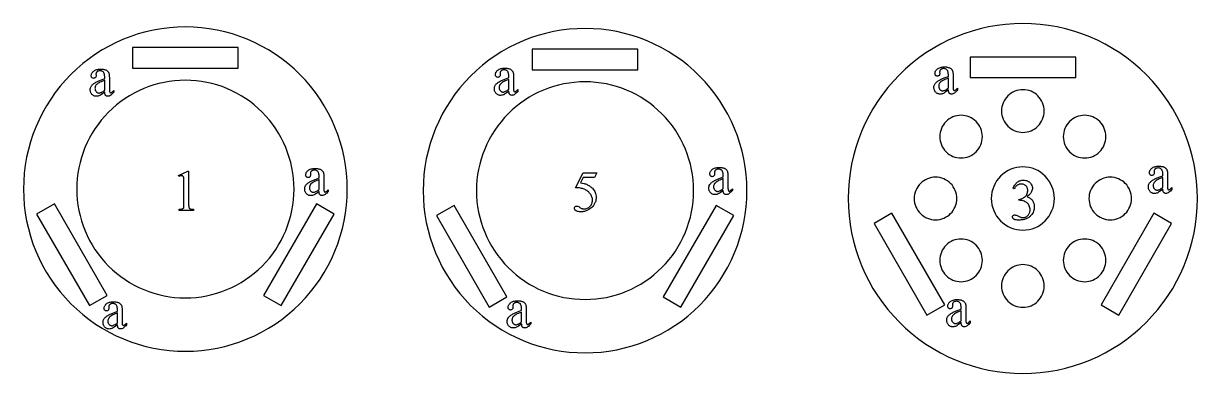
# Model space of a CAD drawing. Extents: x 6 to 600, y -207 to 349.
# Drawn here: x 8.3 to 180.6, y 149 to 200.2 of the extents above; entities that cross this region are included whole.
import ezdxf

# ---------------------------------------------------------------- set-up
doc = ezdxf.new("R2010")
doc.units = 0
doc.header["$MEASUREMENT"] = 0
for name, color, linetype in [('EXT', 1, 'CONTINUOUS'), ('INT', 5, 'CONTINUOUS'), ('POCKET_2_5MM', 3, 'CONTINUOUS'), ('TEXT', 18, 'CONTINUOUS')]:
    doc.layers.add(name, color=color, linetype=linetype)

msp = doc.modelspace()

# ---------------------------------------------------------------- linework, layer by layer
at = {"layer": 'EXT'}
for points in [[(154.94, 200.21, 0.414214), (129.31, 174.58, 0.414214), (154.94, 148.96, 0.414214), (180.56, 174.58, 0.414214)], [(32.07, 199.71, 0.414214), (8.32, 175.96, 0.414214), (32.07, 152.21, 0.414214), (55.82, 175.96, 0.414214)], [(90.71, 199.48, 0.414214), (66.96, 175.73, 0.414214), (90.71, 151.98, 0.414214), (114.46, 175.73, 0.414214)]]:
    msp.add_lwpolyline(points, format="xyb", close=True, dxfattribs=at)
at = {"layer": 'INT'}
for points in [[(147.19, 192.3), (162.69, 192.3), (162.69, 195.3), (147.19, 195.3)], [(143.47, 159.01), (135.72, 172.44), (133.12, 170.94), (140.87, 157.51)], [(174.16, 172.44), (166.41, 159.01), (169.01, 157.51), (176.76, 170.94)]]:
    msp.add_lwpolyline(points, close=True, dxfattribs=at)
for points in [[(32.07, 191.9, 0.414214), (16.13, 175.96, 0.414214), (32.07, 160.03, 0.414214), (48.01, 175.96, 0.414214)], [(90.71, 191.67, 0.414214), (74.77, 175.73, 0.414214), (90.71, 159.8, 0.414214), (106.64, 175.73, 0.414214)], [(154.94, 190.52, 0.414214), (151.81, 187.4, 0.414214), (154.94, 184.27, 0.414214), (158.06, 187.4, 0.414214)], [(145.88, 186.77, 0.414214), (142.75, 183.64, 0.414214), (145.88, 180.52, 0.414214), (149, 183.64, 0.414214)], [(164, 186.77, 0.414214), (160.87, 183.64, 0.414214), (164, 180.52, 0.414214), (167.12, 183.64, 0.414214)], [(154.94, 179.21, 0.414214), (150.31, 174.58, 0.414214), (154.94, 169.96, 0.414214), (159.56, 174.58, 0.414214)], [(142.13, 177.71, 0.414214), (139, 174.58, 0.414214), (142.13, 171.46, 0.414214), (145.25, 174.58, 0.414214)], [(167.75, 177.71, 0.414214), (164.63, 174.58, 0.414214), (167.75, 171.46, 0.414214), (170.88, 174.58, 0.414214)], [(145.88, 168.65, 0.414214), (142.75, 165.52, 0.414214), (145.88, 162.4, 0.414214), (149, 165.52, 0.414214)], [(164, 168.65, 0.414214), (160.87, 165.52, 0.414214), (164, 162.4, 0.414214), (167.12, 165.52, 0.414214)], [(154.94, 164.9, 0.414214), (151.81, 161.77, 0.414214), (154.94, 158.65, 0.414214), (158.06, 161.77, 0.414214)]]:
    msp.add_lwpolyline(points, format="xyb", close=True, dxfattribs=at)
at = {"layer": 'POCKET_2_5MM'}
for points in [[(24.32, 193.68), (39.82, 193.68), (39.82, 196.68), (24.32, 196.68)], [(82.96, 193.45), (98.46, 193.45), (98.46, 196.45), (82.96, 196.45)], [(20.6, 160.39), (12.85, 173.81), (10.25, 172.31), (18, 158.89)], [(51.29, 173.81), (43.54, 160.39), (46.14, 158.89), (53.89, 172.31)], [(79.24, 160.16), (71.49, 173.58), (68.89, 172.08), (76.64, 158.66)], [(109.93, 173.58), (102.18, 160.16), (104.77, 158.66), (112.52, 172.08)]]:
    msp.add_lwpolyline(points, close=True, dxfattribs=at)
at = {"layer": 'TEXT'}
for points in [[(20.23, 190.18), (19.97, 189.97), (19.76, 189.82), (19.6, 189.71), (19.5, 189.65), (19.38, 189.61), (19.27, 189.58), (19.15, 189.56), (19.02, 189.55), (18.92, 189.55), (18.83, 189.57), (18.75, 189.59), (18.66, 189.62), (18.58, 189.65), (18.51, 189.7), (18.44, 189.76), (18.37, 189.82), (18.31, 189.89), (18.26, 189.96), (18.22, 190.04), (18.18, 190.13), (18.15, 190.22), (18.13, 190.32), (18.12, 190.42), (18.12, 190.53), (18.12, 190.66), (18.15, 190.79), (18.19, 190.9), (18.24, 191.01), (18.29, 191.08), (18.34, 191.15), (18.4, 191.22), (18.47, 191.28), (18.55, 191.35), (18.64, 191.41), (18.73, 191.48), (18.83, 191.54), (18.95, 191.6), (19.08, 191.67), (19.39, 191.82), (19.78, 191.97), (20.23, 192.15), (20.23, 192.3), (20.23, 192.43), (20.22, 192.56), (20.21, 192.67), (20.19, 192.77), (20.16, 192.87), (20.13, 192.95), (20.09, 193.02), (20.05, 193.08), (20, 193.12), (19.95, 193.17), (19.89, 193.2), (19.83, 193.23), (19.76, 193.26), (19.69, 193.27), (19.61, 193.28), (19.53, 193.29), (19.4, 193.28), (19.35, 193.27), (19.29, 193.25), (19.24, 193.23), (19.2, 193.21), (19.15, 193.18), (19.11, 193.15), (19.04, 193.07), (19.02, 193.03), (18.99, 192.99), (18.98, 192.95), (18.96, 192.91), (18.96, 192.87), (18.95, 192.82), (18.96, 192.58), (18.96, 192.49), (18.94, 192.41), (18.91, 192.34), (18.87, 192.29), (18.81, 192.24), (18.75, 192.21), (18.69, 192.19), (18.61, 192.18), (18.54, 192.19), (18.47, 192.21), (18.41, 192.24), (18.36, 192.29), (18.32, 192.35), (18.29, 192.42), (18.27, 192.5), (18.26, 192.59), (18.27, 192.67), (18.29, 192.76), (18.31, 192.85), (18.35, 192.93), (18.4, 193.01), (18.47, 193.09), (18.54, 193.17), (18.63, 193.24), (18.72, 193.31), (18.83, 193.37), (18.94, 193.42), (19.07, 193.47), (19.2, 193.5), (19.34, 193.52), (19.49, 193.54), (19.65, 193.54), (19.78, 193.54), (19.89, 193.53), (20.01, 193.52), (20.11, 193.5), (20.21, 193.47), (20.31, 193.44), (20.4, 193.41), (20.48, 193.37), (20.54, 193.34), (20.6, 193.3), (20.65, 193.25), (20.69, 193.2), (20.74, 193.15), (20.78, 193.1), (20.81, 193.03), (20.84, 192.97), (20.86, 192.92), (20.88, 192.85), (20.9, 192.7), (20.91, 192.49), (20.92, 192.24), (20.92, 190.95), (20.92, 190.51), (20.93, 190.37), (20.94, 190.28), (20.95, 190.23), (20.97, 190.18), (20.98, 190.14), (21.01, 190.12), (21.03, 190.1), (21.06, 190.09), (21.09, 190.08), (21.12, 190.08), (21.18, 190.08), (21.23, 190.11), (21.29, 190.14), (21.36, 190.21), (21.57, 190.41), (21.57, 190.18), (21.45, 190.03), (21.34, 189.9), (21.23, 189.8), (21.11, 189.71), (21, 189.64), (20.89, 189.59), (20.79, 189.56), (20.73, 189.56), (20.68, 189.55), (20.58, 189.56), (20.54, 189.57), (20.5, 189.59), (20.46, 189.61), (20.42, 189.63), (20.39, 189.66), (20.36, 189.69), (20.33, 189.73), (20.3, 189.78), (20.28, 189.83), (20.27, 189.89), (20.24, 190.02)], [(79.52, 190.32), (79.26, 190.11), (79.05, 189.96), (78.89, 189.85), (78.79, 189.79), (78.68, 189.75), (78.56, 189.72), (78.44, 189.7), (78.31, 189.69), (78.22, 189.69), (78.12, 189.71), (78.04, 189.73), (77.95, 189.76), (77.87, 189.8), (77.8, 189.84), (77.73, 189.9), (77.66, 189.96), (77.6, 190.03), (77.55, 190.11), (77.51, 190.19), (77.47, 190.27), (77.44, 190.36), (77.42, 190.46), (77.41, 190.56), (77.41, 190.67), (77.42, 190.8), (77.44, 190.93), (77.48, 191.04), (77.53, 191.15), (77.58, 191.22), (77.63, 191.29), (77.69, 191.36), (77.76, 191.42), (77.84, 191.49), (77.93, 191.55), (78.02, 191.62), (78.12, 191.68), (78.24, 191.75), (78.37, 191.81), (78.68, 191.96), (79.07, 192.12), (79.52, 192.29), (79.52, 192.44), (79.52, 192.57), (79.51, 192.7), (79.5, 192.81), (79.48, 192.92), (79.45, 193.01), (79.42, 193.09), (79.38, 193.16), (79.34, 193.22), (79.29, 193.27), (79.24, 193.31), (79.18, 193.35), (79.12, 193.37), (79.05, 193.4), (78.98, 193.41), (78.9, 193.42), (78.82, 193.43), (78.69, 193.42), (78.64, 193.41), (78.58, 193.39), (78.53, 193.37), (78.49, 193.35), (78.44, 193.32), (78.4, 193.29), (78.33, 193.21), (78.31, 193.18), (78.28, 193.14), (78.27, 193.09), (78.26, 193.05), (78.25, 193.01), (78.25, 192.96), (78.25, 192.72), (78.25, 192.63), (78.23, 192.55), (78.2, 192.49), (78.16, 192.43), (78.1, 192.38), (78.04, 192.35), (77.98, 192.33), (77.9, 192.32), (77.83, 192.33), (77.76, 192.35), (77.7, 192.38), (77.65, 192.43), (77.61, 192.49), (77.58, 192.56), (77.56, 192.64), (77.55, 192.73), (77.56, 192.81), (77.58, 192.9), (77.6, 192.99), (77.64, 193.07), (77.7, 193.15), (77.76, 193.23), (77.83, 193.31), (77.92, 193.38), (78.01, 193.45), (78.12, 193.51), (78.23, 193.56), (78.36, 193.61), (78.49, 193.64), (78.63, 193.66), (78.78, 193.68), (78.94, 193.68), (79.07, 193.68), (79.18, 193.67), (79.3, 193.66), (79.4, 193.64), (79.5, 193.61), (79.6, 193.59), (79.69, 193.55), (79.77, 193.51), (79.83, 193.48), (79.89, 193.44), (79.94, 193.39), (79.98, 193.35), (80.03, 193.29), (80.07, 193.24), (80.1, 193.17), (80.13, 193.11), (80.15, 193.06), (80.17, 193), (80.19, 192.84), (80.2, 192.63), (80.21, 192.38), (80.21, 191.09), (80.21, 190.65), (80.22, 190.51), (80.23, 190.42), (80.24, 190.37), (80.26, 190.32), (80.27, 190.28), (80.3, 190.26), (80.32, 190.24), (80.35, 190.23), (80.38, 190.22), (80.41, 190.22), (80.47, 190.22), (80.52, 190.25), (80.58, 190.29), (80.65, 190.35), (80.86, 190.55), (80.86, 190.32), (80.74, 190.17), (80.63, 190.04), (80.52, 189.94), (80.4, 189.85), (80.29, 189.78), (80.19, 189.73), (80.08, 189.7), (80.02, 189.7), (79.97, 189.69), (79.87, 189.7), (79.83, 189.71), (79.79, 189.73), (79.75, 189.75), (79.71, 189.77), (79.68, 189.8), (79.65, 189.84), (79.62, 189.87), (79.59, 189.92), (79.57, 189.97), (79.56, 190.03), (79.53, 190.16)], [(144.01, 190.5), (143.75, 190.29), (143.54, 190.14), (143.38, 190.03), (143.28, 189.97), (143.16, 189.93), (143.05, 189.9), (142.93, 189.88), (142.8, 189.87), (142.7, 189.87), (142.61, 189.89), (142.53, 189.91), (142.44, 189.94), (142.36, 189.98), (142.29, 190.02), (142.22, 190.08), (142.15, 190.14), (142.09, 190.21), (142.04, 190.29), (142, 190.37), (141.96, 190.45), (141.93, 190.54), (141.91, 190.64), (141.9, 190.74), (141.9, 190.85), (141.9, 190.98), (141.93, 191.11), (141.97, 191.22), (142.02, 191.33), (142.07, 191.4), (142.12, 191.47), (142.18, 191.54), (142.25, 191.6), (142.33, 191.67), (142.42, 191.73), (142.51, 191.8), (142.61, 191.86), (142.73, 191.93), (142.86, 191.99), (143.17, 192.14), (143.56, 192.3), (144.01, 192.47), (144.01, 192.62), (144.01, 192.75), (144, 192.88), (143.99, 192.99), (143.97, 193.1), (143.94, 193.19), (143.91, 193.27), (143.87, 193.34), (143.83, 193.4), (143.78, 193.45), (143.73, 193.49), (143.67, 193.53), (143.61, 193.55), (143.54, 193.58), (143.47, 193.59), (143.39, 193.6), (143.31, 193.61), (143.18, 193.6), (143.13, 193.59), (143.07, 193.57), (143.02, 193.55), (142.98, 193.53), (142.93, 193.5), (142.89, 193.47), (142.82, 193.39), (142.8, 193.36), (142.77, 193.32), (142.76, 193.27), (142.74, 193.23), (142.74, 193.19), (142.73, 193.14), (142.74, 192.9), (142.74, 192.81), (142.72, 192.73), (142.69, 192.67), (142.65, 192.61), (142.59, 192.56), (142.53, 192.53), (142.47, 192.51), (142.39, 192.5), (142.32, 192.51), (142.25, 192.53), (142.19, 192.56), (142.14, 192.61), (142.1, 192.67), (142.07, 192.74), (142.05, 192.82), (142.04, 192.91), (142.05, 192.99), (142.06, 193.08), (142.09, 193.17), (142.13, 193.25), (142.18, 193.33), (142.25, 193.41), (142.32, 193.49), (142.41, 193.56), (142.5, 193.63), (142.61, 193.69), (142.72, 193.74), (142.85, 193.79), (142.98, 193.82), (143.12, 193.84), (143.27, 193.86), (143.43, 193.86), (143.56, 193.86), (143.67, 193.85), (143.79, 193.84), (143.89, 193.82), (143.99, 193.79), (144.09, 193.77), (144.18, 193.73), (144.26, 193.69), (144.32, 193.66), (144.38, 193.62), (144.43, 193.57), (144.47, 193.53), (144.52, 193.47), (144.56, 193.42), (144.59, 193.35), (144.62, 193.29), (144.64, 193.24), (144.65, 193.18), (144.68, 193.02), (144.69, 192.81), (144.7, 192.56), (144.7, 191.27), (144.7, 190.83), (144.71, 190.69), (144.72, 190.6), (144.73, 190.55), (144.75, 190.5), (144.76, 190.46), (144.79, 190.44), (144.81, 190.42), (144.84, 190.41), (144.87, 190.4), (144.9, 190.4), (144.96, 190.4), (145.01, 190.43), (145.07, 190.47), (145.14, 190.53), (145.35, 190.73), (145.35, 190.5), (145.23, 190.35), (145.12, 190.22), (145.01, 190.12), (144.89, 190.03), (144.78, 189.96), (144.67, 189.91), (144.57, 189.88), (144.51, 189.88), (144.46, 189.87), (144.36, 189.88), (144.32, 189.89), (144.28, 189.91), (144.24, 189.93), (144.2, 189.95), (144.17, 189.98), (144.14, 190.02), (144.11, 190.05), (144.08, 190.1), (144.06, 190.15), (144.05, 190.21), (144.02, 190.34)], [(20.23, 190.45), (20.23, 191.89), (19.72, 191.68), (19.54, 191.6), (19.42, 191.54), (19.27, 191.45), (19.14, 191.35), (19.04, 191.26), (18.99, 191.21), (18.95, 191.16), (18.89, 191.06), (18.85, 190.95), (18.82, 190.84), (18.81, 190.72), (18.82, 190.65), (18.83, 190.58), (18.84, 190.51), (18.86, 190.45), (18.88, 190.39), (18.91, 190.33), (18.95, 190.28), (18.99, 190.23), (19.04, 190.18), (19.08, 190.14), (19.13, 190.11), (19.18, 190.08), (19.24, 190.06), (19.29, 190.04), (19.35, 190.03), (19.4, 190.03), (19.48, 190.04), (19.57, 190.06), (19.67, 190.09), (19.77, 190.13), (19.87, 190.19), (19.99, 190.26), (20.11, 190.35)], [(79.52, 190.59), (79.52, 192.03), (79.01, 191.82), (78.83, 191.74), (78.71, 191.68), (78.56, 191.59), (78.43, 191.49), (78.33, 191.4), (78.28, 191.35), (78.25, 191.3), (78.18, 191.2), (78.14, 191.09), (78.11, 190.98), (78.1, 190.86), (78.11, 190.79), (78.12, 190.72), (78.13, 190.65), (78.15, 190.59), (78.17, 190.53), (78.2, 190.47), (78.24, 190.42), (78.28, 190.37), (78.33, 190.32), (78.38, 190.28), (78.42, 190.25), (78.47, 190.22), (78.53, 190.2), (78.58, 190.18), (78.64, 190.17), (78.69, 190.17), (78.78, 190.18), (78.86, 190.2), (78.96, 190.23), (79.06, 190.28), (79.17, 190.33), (79.28, 190.4), (79.4, 190.49)], [(144.01, 190.77), (144.01, 192.21), (143.5, 192), (143.32, 191.92), (143.2, 191.86), (143.05, 191.77), (142.92, 191.67), (142.82, 191.58), (142.77, 191.53), (142.73, 191.48), (142.67, 191.38), (142.63, 191.27), (142.6, 191.16), (142.59, 191.04), (142.6, 190.97), (142.6, 190.9), (142.62, 190.83), (142.64, 190.77), (142.66, 190.71), (142.69, 190.65), (142.73, 190.6), (142.77, 190.55), (142.82, 190.5), (142.86, 190.46), (142.91, 190.43), (142.96, 190.4), (143.02, 190.38), (143.07, 190.36), (143.13, 190.35), (143.18, 190.35), (143.26, 190.36), (143.35, 190.38), (143.45, 190.41), (143.55, 190.46), (143.65, 190.51), (143.77, 190.58), (143.89, 190.67)], [(110.98, 175.77), (110.72, 175.57), (110.51, 175.42), (110.35, 175.31), (110.25, 175.25), (110.13, 175.2), (110.02, 175.17), (109.89, 175.15), (109.77, 175.15), (109.67, 175.15), (109.58, 175.16), (109.49, 175.18), (109.41, 175.21), (109.33, 175.25), (109.26, 175.3), (109.19, 175.35), (109.12, 175.42), (109.06, 175.49), (109.01, 175.56), (108.97, 175.64), (108.93, 175.73), (108.9, 175.82), (108.88, 175.92), (108.87, 176.02), (108.87, 176.12), (108.87, 176.26), (108.9, 176.38), (108.94, 176.5), (108.99, 176.61), (109.04, 176.68), (109.09, 176.75), (109.15, 176.81), (109.22, 176.88), (109.3, 176.95), (109.39, 177.01), (109.48, 177.07), (109.58, 177.14), (109.7, 177.2), (109.83, 177.27), (110.14, 177.41), (110.53, 177.57), (110.98, 177.74), (110.98, 177.89), (110.98, 178.03), (110.97, 178.15), (110.96, 178.27), (110.94, 178.37), (110.91, 178.46), (110.88, 178.54), (110.84, 178.61), (110.8, 178.67), (110.75, 178.72), (110.7, 178.76), (110.64, 178.8), (110.58, 178.83), (110.51, 178.85), (110.44, 178.87), (110.36, 178.88), (110.28, 178.88), (110.15, 178.87), (110.1, 178.86), (110.04, 178.85), (109.99, 178.83), (109.94, 178.8), (109.9, 178.78), (109.86, 178.74), (109.79, 178.67), (109.77, 178.63), (109.74, 178.59), (109.73, 178.55), (109.71, 178.51), (109.71, 178.46), (109.7, 178.42), (109.71, 178.18), (109.71, 178.09), (109.69, 178.01), (109.66, 177.94), (109.61, 177.88), (109.56, 177.84), (109.5, 177.81), (109.43, 177.79), (109.36, 177.78), (109.29, 177.79), (109.22, 177.81), (109.16, 177.84), (109.11, 177.89), (109.07, 177.95), (109.04, 178.02), (109.02, 178.09), (109.01, 178.18), (109.02, 178.27), (109.03, 178.36), (109.06, 178.44), (109.1, 178.52), (109.15, 178.61), (109.22, 178.68), (109.29, 178.76), (109.38, 178.84), (109.47, 178.91), (109.58, 178.97), (109.69, 179.02), (109.81, 179.06), (109.95, 179.09), (110.09, 179.12), (110.24, 179.13), (110.4, 179.14), (110.52, 179.13), (110.64, 179.13), (110.75, 179.11), (110.86, 179.09), (110.96, 179.07), (111.06, 179.04), (111.15, 179.01), (111.23, 178.97), (111.29, 178.93), (111.34, 178.89), (111.4, 178.85), (111.44, 178.8), (111.49, 178.75), (111.53, 178.69), (111.56, 178.63), (111.59, 178.56), (111.61, 178.51), (111.62, 178.45), (111.65, 178.29), (111.66, 178.09), (111.67, 177.83), (111.67, 176.54), (111.67, 176.11), (111.68, 175.97), (111.69, 175.88), (111.7, 175.82), (111.71, 175.78), (111.73, 175.74), (111.76, 175.71), (111.78, 175.7), (111.81, 175.68), (111.83, 175.68), (111.86, 175.67), (111.93, 175.68), (111.98, 175.7), (112.03, 175.74), (112.11, 175.8), (112.32, 176), (112.32, 175.77), (112.2, 175.63), (112.09, 175.5), (111.97, 175.39), (111.86, 175.31), (111.75, 175.24), (111.64, 175.19), (111.54, 175.16), (111.48, 175.15), (111.43, 175.15), (111.33, 175.16), (111.29, 175.17), (111.25, 175.19), (111.21, 175.21), (111.17, 175.23), (111.14, 175.26), (111.11, 175.29), (111.08, 175.33), (111.05, 175.37), (111.03, 175.42), (111.01, 175.48), (110.99, 175.61)], [(175.47, 175.95), (175.21, 175.75), (174.99, 175.6), (174.84, 175.49), (174.74, 175.43), (174.62, 175.38), (174.51, 175.35), (174.38, 175.33), (174.26, 175.33), (174.16, 175.33), (174.07, 175.34), (173.98, 175.36), (173.9, 175.39), (173.82, 175.43), (173.75, 175.48), (173.68, 175.53), (173.61, 175.6), (173.55, 175.67), (173.5, 175.74), (173.45, 175.82), (173.42, 175.91), (173.39, 176), (173.37, 176.1), (173.36, 176.2), (173.36, 176.3), (173.36, 176.44), (173.39, 176.56), (173.43, 176.68), (173.48, 176.79), (173.53, 176.86), (173.58, 176.93), (173.64, 176.99), (173.71, 177.06), (173.79, 177.13), (173.88, 177.19), (173.97, 177.25), (174.07, 177.32), (174.18, 177.38), (174.32, 177.45), (174.63, 177.59), (175.02, 177.75), (175.47, 177.92), (175.47, 178.07), (175.47, 178.21), (175.46, 178.33), (175.45, 178.45), (175.43, 178.55), (175.4, 178.64), (175.37, 178.72), (175.33, 178.79), (175.29, 178.85), (175.24, 178.9), (175.19, 178.94), (175.13, 178.98), (175.07, 179.01), (175, 179.03), (174.93, 179.05), (174.85, 179.06), (174.77, 179.06), (174.64, 179.05), (174.58, 179.04), (174.53, 179.03), (174.48, 179.01), (174.43, 178.98), (174.39, 178.96), (174.35, 178.92), (174.28, 178.85), (174.25, 178.81), (174.23, 178.77), (174.22, 178.73), (174.2, 178.69), (174.2, 178.64), (174.19, 178.6), (174.2, 178.36), (174.2, 178.27), (174.18, 178.19), (174.15, 178.12), (174.1, 178.06), (174.05, 178.02), (173.99, 177.99), (173.92, 177.97), (173.85, 177.96), (173.78, 177.97), (173.71, 177.99), (173.65, 178.02), (173.6, 178.07), (173.56, 178.13), (173.52, 178.2), (173.51, 178.27), (173.5, 178.36), (173.51, 178.45), (173.52, 178.54), (173.55, 178.62), (173.59, 178.7), (173.64, 178.79), (173.71, 178.86), (173.78, 178.94), (173.87, 179.02), (173.96, 179.09), (174.07, 179.15), (174.18, 179.2), (174.3, 179.24), (174.44, 179.27), (174.58, 179.3), (174.73, 179.31), (174.89, 179.32), (175.01, 179.31), (175.13, 179.31), (175.24, 179.29), (175.35, 179.27), (175.45, 179.25), (175.55, 179.22), (175.64, 179.19), (175.72, 179.15), (175.78, 179.11), (175.83, 179.07), (175.89, 179.03), (175.93, 178.98), (175.98, 178.93), (176.01, 178.87), (176.05, 178.81), (176.08, 178.74), (176.1, 178.69), (176.11, 178.63), (176.14, 178.47), (176.15, 178.27), (176.16, 178.01), (176.16, 176.72), (176.16, 176.29), (176.17, 176.15), (176.18, 176.06), (176.19, 176), (176.2, 175.96), (176.22, 175.92), (176.24, 175.89), (176.27, 175.88), (176.3, 175.86), (176.32, 175.86), (176.35, 175.85), (176.42, 175.86), (176.47, 175.88), (176.52, 175.92), (176.6, 175.98), (176.81, 176.18), (176.81, 175.95), (176.69, 175.81), (176.58, 175.68), (176.46, 175.57), (176.35, 175.49), (176.24, 175.42), (176.13, 175.37), (176.03, 175.34), (175.97, 175.33), (175.92, 175.33), (175.82, 175.34), (175.78, 175.35), (175.74, 175.37), (175.7, 175.39), (175.66, 175.41), (175.63, 175.44), (175.6, 175.47), (175.57, 175.51), (175.54, 175.55), (175.52, 175.6), (175.5, 175.66), (175.48, 175.79)], [(31.04, 177.93), (32.41, 178.59), (32.55, 178.59), (32.55, 173.84), (32.55, 173.63), (32.56, 173.46), (32.57, 173.34), (32.59, 173.26), (32.61, 173.2), (32.65, 173.15), (32.69, 173.11), (32.75, 173.08), (32.83, 173.05), (32.94, 173.03), (33.08, 173.01), (33.26, 173.01), (33.26, 172.85), (31.14, 172.85), (31.14, 173.01), (31.32, 173.01), (31.47, 173.03), (31.58, 173.05), (31.66, 173.08), (31.71, 173.11), (31.75, 173.15), (31.79, 173.19), (31.82, 173.24), (31.84, 173.31), (31.85, 173.44), (31.86, 173.62), (31.86, 173.84), (31.86, 176.88), (31.86, 177.16), (31.85, 177.39), (31.84, 177.55), (31.82, 177.67), (31.8, 177.73), (31.78, 177.78), (31.75, 177.83), (31.72, 177.86), (31.68, 177.89), (31.63, 177.91), (31.58, 177.92), (31.53, 177.93), (31.45, 177.92), (31.35, 177.89), (31.23, 177.85), (31.1, 177.8)], [(51.69, 175.63), (51.43, 175.43), (51.21, 175.27), (51.06, 175.17), (50.96, 175.11), (50.84, 175.06), (50.73, 175.03), (50.6, 175.01), (50.48, 175), (50.38, 175.01), (50.29, 175.02), (50.2, 175.04), (50.12, 175.07), (50.04, 175.11), (49.97, 175.16), (49.9, 175.21), (49.83, 175.27), (49.77, 175.34), (49.72, 175.42), (49.67, 175.5), (49.64, 175.59), (49.61, 175.68), (49.59, 175.77), (49.58, 175.88), (49.58, 175.98), (49.58, 176.12), (49.61, 176.24), (49.65, 176.36), (49.7, 176.47), (49.75, 176.54), (49.8, 176.6), (49.86, 176.67), (49.93, 176.74), (50.01, 176.8), (50.1, 176.87), (50.19, 176.93), (50.29, 177), (50.4, 177.06), (50.54, 177.13), (50.85, 177.27), (51.24, 177.43), (51.69, 177.6), (51.69, 177.75), (51.69, 177.89), (51.68, 178.01), (51.67, 178.13), (51.65, 178.23), (51.62, 178.32), (51.59, 178.4), (51.55, 178.47), (51.51, 178.53), (51.46, 178.58), (51.41, 178.62), (51.35, 178.66), (51.29, 178.69), (51.22, 178.71), (51.15, 178.73), (51.07, 178.74), (50.99, 178.74), (50.86, 178.73), (50.8, 178.72), (50.75, 178.71), (50.7, 178.69), (50.65, 178.66), (50.61, 178.63), (50.57, 178.6), (50.5, 178.53), (50.47, 178.49), (50.45, 178.45), (50.44, 178.41), (50.42, 178.37), (50.42, 178.32), (50.41, 178.28), (50.42, 178.04), (50.42, 177.95), (50.4, 177.87), (50.37, 177.8), (50.32, 177.74), (50.27, 177.7), (50.21, 177.66), (50.14, 177.65), (50.07, 177.64), (50, 177.65), (49.93, 177.67), (49.87, 177.7), (49.82, 177.75), (49.78, 177.81), (49.74, 177.87), (49.73, 177.95), (49.72, 178.04), (49.73, 178.13), (49.74, 178.22), (49.77, 178.3), (49.81, 178.38), (49.86, 178.46), (49.93, 178.54), (50, 178.62), (50.09, 178.7), (50.18, 178.77), (50.29, 178.83), (50.4, 178.88), (50.52, 178.92), (50.66, 178.95), (50.8, 178.98), (50.95, 178.99), (51.11, 179), (51.23, 178.99), (51.35, 178.98), (51.46, 178.97), (51.57, 178.95), (51.67, 178.93), (51.77, 178.9), (51.86, 178.87), (51.94, 178.83), (52, 178.79), (52.05, 178.75), (52.11, 178.71), (52.15, 178.66), (52.2, 178.61), (52.23, 178.55), (52.27, 178.49), (52.3, 178.42), (52.32, 178.37), (52.33, 178.31), (52.36, 178.15), (52.37, 177.95), (52.38, 177.69), (52.38, 176.4), (52.38, 175.96), (52.39, 175.82), (52.4, 175.74), (52.41, 175.68), (52.42, 175.63), (52.44, 175.6), (52.46, 175.57), (52.49, 175.56), (52.52, 175.54), (52.54, 175.53), (52.57, 175.53), (52.64, 175.54), (52.69, 175.56), (52.74, 175.6), (52.82, 175.66), (53.03, 175.86), (53.03, 175.63), (52.91, 175.49), (52.8, 175.36), (52.68, 175.25), (52.57, 175.16), (52.46, 175.1), (52.35, 175.05), (52.25, 175.02), (52.19, 175.01), (52.14, 175.01), (52.04, 175.02), (52, 175.03), (51.96, 175.04), (51.92, 175.06), (51.88, 175.09), (51.85, 175.12), (51.82, 175.15), (51.79, 175.19), (51.76, 175.23), (51.74, 175.28), (51.72, 175.34), (51.7, 175.47)], [(92.43, 178.36), (92.1, 177.65), (90.41, 177.65), (90.04, 176.9), (90.31, 176.85), (90.56, 176.78), (90.68, 176.75), (90.8, 176.71), (90.92, 176.66), (91.03, 176.61), (91.13, 176.56), (91.24, 176.5), (91.34, 176.44), (91.43, 176.38), (91.53, 176.31), (91.62, 176.24), (91.7, 176.16), (91.78, 176.08), (91.91, 175.93), (92.03, 175.78), (92.12, 175.63), (92.2, 175.47), (92.26, 175.3), (92.3, 175.12), (92.33, 174.94), (92.34, 174.75), (92.33, 174.64), (92.32, 174.53), (92.31, 174.43), (92.29, 174.32), (92.27, 174.22), (92.23, 174.12), (92.2, 174.03), (92.16, 173.93), (92.06, 173.75), (91.95, 173.58), (91.83, 173.43), (91.7, 173.29), (91.56, 173.16), (91.41, 173.05), (91.26, 172.95), (91.09, 172.86), (90.97, 172.81), (90.85, 172.76), (90.73, 172.72), (90.61, 172.69), (90.49, 172.66), (90.36, 172.65), (90.24, 172.64), (90.11, 172.63), (89.99, 172.63), (89.88, 172.64), (89.77, 172.66), (89.68, 172.67), (89.59, 172.7), (89.51, 172.73), (89.44, 172.76), (89.38, 172.8), (89.32, 172.85), (89.28, 172.89), (89.24, 172.94), (89.2, 172.98), (89.18, 173.03), (89.16, 173.08), (89.15, 173.13), (89.15, 173.18), (89.15, 173.24), (89.17, 173.29), (89.2, 173.34), (89.24, 173.39), (89.29, 173.43), (89.35, 173.46), (89.41, 173.47), (89.48, 173.48), (89.58, 173.47), (89.63, 173.46), (89.67, 173.44), (89.78, 173.39), (89.95, 173.27), (90.02, 173.22), (90.1, 173.18), (90.18, 173.14), (90.26, 173.11), (90.34, 173.09), (90.42, 173.07), (90.5, 173.06), (90.58, 173.06), (90.7, 173.06), (90.81, 173.08), (90.92, 173.11), (91.03, 173.15), (91.14, 173.2), (91.24, 173.27), (91.34, 173.34), (91.43, 173.43), (91.52, 173.52), (91.59, 173.62), (91.65, 173.72), (91.7, 173.83), (91.74, 173.95), (91.77, 174.07), (91.79, 174.19), (91.8, 174.32), (91.79, 174.45), (91.78, 174.57), (91.75, 174.69), (91.71, 174.81), (91.67, 174.93), (91.61, 175.05), (91.55, 175.16), (91.47, 175.27), (91.38, 175.38), (91.29, 175.48), (91.19, 175.58), (91.08, 175.66), (90.96, 175.75), (90.84, 175.82), (90.7, 175.89), (90.56, 175.95), (90.45, 176), (90.32, 176.04), (90.18, 176.07), (90.03, 176.1), (89.87, 176.13), (89.7, 176.15), (89.52, 176.16), (89.33, 176.17), (90.41, 178.36)], [(110.98, 176.04), (110.98, 177.49), (110.47, 177.28), (110.29, 177.2), (110.17, 177.14), (110.02, 177.04), (109.89, 176.95), (109.79, 176.85), (109.74, 176.8), (109.7, 176.76), (109.64, 176.65), (109.6, 176.55), (109.57, 176.44), (109.56, 176.32), (109.57, 176.25), (109.57, 176.18), (109.59, 176.11), (109.61, 176.05), (109.63, 175.99), (109.66, 175.93), (109.7, 175.88), (109.74, 175.82), (109.79, 175.78), (109.83, 175.74), (109.88, 175.7), (109.93, 175.68), (109.99, 175.65), (110.04, 175.64), (110.09, 175.63), (110.15, 175.63), (110.23, 175.63), (110.32, 175.65), (110.42, 175.69), (110.52, 175.73), (110.62, 175.79), (110.74, 175.86), (110.86, 175.94)], [(175.47, 176.22), (175.47, 177.67), (174.96, 177.46), (174.78, 177.38), (174.66, 177.32), (174.51, 177.22), (174.38, 177.13), (174.28, 177.03), (174.23, 176.98), (174.19, 176.94), (174.13, 176.83), (174.09, 176.73), (174.06, 176.62), (174.05, 176.5), (174.05, 176.43), (174.06, 176.36), (174.08, 176.29), (174.1, 176.23), (174.12, 176.17), (174.15, 176.11), (174.19, 176.05), (174.23, 176), (174.28, 175.96), (174.32, 175.92), (174.37, 175.88), (174.42, 175.86), (174.47, 175.83), (174.53, 175.82), (174.58, 175.81), (174.64, 175.81), (174.72, 175.81), (174.81, 175.83), (174.91, 175.87), (175.01, 175.91), (175.11, 175.97), (175.23, 176.04), (175.35, 176.12)], [(51.69, 175.9), (51.69, 177.35), (51.18, 177.14), (51, 177.06), (50.88, 177), (50.73, 176.9), (50.6, 176.81), (50.5, 176.71), (50.45, 176.66), (50.41, 176.61), (50.35, 176.51), (50.31, 176.41), (50.28, 176.29), (50.27, 176.18), (50.28, 176.11), (50.28, 176.04), (50.3, 175.97), (50.32, 175.91), (50.34, 175.85), (50.37, 175.79), (50.41, 175.73), (50.45, 175.68), (50.5, 175.64), (50.54, 175.6), (50.59, 175.56), (50.64, 175.54), (50.69, 175.51), (50.75, 175.5), (50.8, 175.49), (50.86, 175.49), (50.94, 175.49), (51.03, 175.51), (51.13, 175.54), (51.23, 175.59), (51.33, 175.65), (51.45, 175.72), (51.57, 175.8)], [(153.51, 176.08), (153.57, 176.22), (153.63, 176.35), (153.7, 176.47), (153.78, 176.58), (153.86, 176.69), (153.94, 176.79), (154.02, 176.88), (154.11, 176.96), (154.21, 177.03), (154.31, 177.09), (154.41, 177.15), (154.53, 177.19), (154.64, 177.22), (154.77, 177.25), (154.89, 177.26), (155.03, 177.27), (155.19, 177.26), (155.35, 177.24), (155.49, 177.2), (155.63, 177.16), (155.75, 177.09), (155.87, 177.02), (155.97, 176.93), (156.07, 176.83), (156.13, 176.74), (156.19, 176.66), (156.23, 176.57), (156.27, 176.49), (156.3, 176.4), (156.32, 176.31), (156.34, 176.22), (156.34, 176.13), (156.34, 176.05), (156.33, 175.97), (156.31, 175.89), (156.29, 175.82), (156.26, 175.74), (156.23, 175.66), (156.19, 175.58), (156.15, 175.5), (156.1, 175.42), (156.04, 175.34), (155.91, 175.18), (155.75, 175.02), (155.57, 174.86), (155.69, 174.8), (155.81, 174.74), (155.92, 174.68), (156.02, 174.61), (156.12, 174.53), (156.2, 174.45), (156.28, 174.37), (156.35, 174.28), (156.41, 174.18), (156.47, 174.08), (156.51, 173.97), (156.55, 173.86), (156.58, 173.75), (156.6, 173.63), (156.61, 173.51), (156.62, 173.39), (156.61, 173.21), (156.59, 173.03), (156.55, 172.87), (156.5, 172.71), (156.44, 172.55), (156.36, 172.4), (156.26, 172.26), (156.15, 172.12), (156.08, 172.04), (155.99, 171.96), (155.91, 171.89), (155.82, 171.82), (155.72, 171.75), (155.62, 171.7), (155.52, 171.65), (155.41, 171.6), (155.3, 171.56), (155.18, 171.52), (155.06, 171.49), (154.94, 171.47), (154.81, 171.45), (154.68, 171.44), (154.54, 171.43), (154.4, 171.43), (154.26, 171.43), (154.14, 171.43), (154.02, 171.45), (153.92, 171.46), (153.83, 171.48), (153.75, 171.5), (153.68, 171.53), (153.62, 171.57), (153.53, 171.64), (153.5, 171.67), (153.47, 171.71), (153.45, 171.75), (153.43, 171.79), (153.42, 171.83), (153.42, 171.87), (153.43, 171.93), (153.44, 171.98), (153.47, 172.03), (153.52, 172.08), (153.57, 172.12), (153.62, 172.15), (153.69, 172.17), (153.75, 172.17), (153.86, 172.16), (153.96, 172.14), (154.08, 172.09), (154.28, 171.99), (154.49, 171.88), (154.57, 171.85), (154.63, 171.83), (154.7, 171.81), (154.79, 171.8), (154.87, 171.79), (154.95, 171.79), (155.06, 171.79), (155.16, 171.81), (155.26, 171.83), (155.35, 171.87), (155.44, 171.91), (155.53, 171.97), (155.61, 172.04), (155.69, 172.11), (155.76, 172.2), (155.83, 172.29), (155.88, 172.38), (155.93, 172.47), (155.96, 172.57), (155.98, 172.67), (156, 172.78), (156, 172.89), (155.99, 173.05), (155.97, 173.21), (155.92, 173.37), (155.86, 173.53), (155.8, 173.64), (155.75, 173.73), (155.69, 173.81), (155.62, 173.88), (155.52, 173.96), (155.41, 174.04), (155.28, 174.11), (155.13, 174.18), (154.98, 174.24), (154.82, 174.28), (154.66, 174.31), (154.5, 174.32), (154.37, 174.32), (154.37, 174.44), (154.45, 174.45), (154.53, 174.47), (154.69, 174.52), (154.86, 174.59), (155.02, 174.68), (155.1, 174.73), (155.18, 174.78), (155.24, 174.83), (155.31, 174.89), (155.36, 174.95), (155.42, 175.01), (155.46, 175.08), (155.5, 175.15), (155.54, 175.22), (155.57, 175.29), (155.59, 175.36), (155.61, 175.43), (155.63, 175.51), (155.64, 175.59), (155.65, 175.67), (155.65, 175.75), (155.65, 175.85), (155.63, 175.95), (155.61, 176.05), (155.58, 176.13), (155.55, 176.22), (155.5, 176.3), (155.45, 176.37), (155.38, 176.44), (155.31, 176.5), (155.24, 176.55), (155.16, 176.6), (155.08, 176.64), (155, 176.66), (154.91, 176.69), (154.82, 176.7), (154.72, 176.7), (154.64, 176.7), (154.56, 176.69), (154.48, 176.68), (154.41, 176.66), (154.34, 176.63), (154.27, 176.6), (154.2, 176.57), (154.13, 176.53), (154.06, 176.48), (154, 176.43), (153.93, 176.38), (153.87, 176.31), (153.81, 176.25), (153.75, 176.17), (153.64, 176.01)], [(22.11, 156.1), (21.84, 155.9), (21.63, 155.74), (21.48, 155.64), (21.37, 155.58), (21.26, 155.53), (21.14, 155.5), (21.02, 155.48), (20.9, 155.47), (20.8, 155.48), (20.71, 155.49), (20.62, 155.51), (20.54, 155.54), (20.46, 155.58), (20.38, 155.63), (20.31, 155.68), (20.25, 155.74), (20.19, 155.81), (20.14, 155.89), (20.09, 155.97), (20.06, 156.06), (20.03, 156.15), (20.01, 156.24), (20, 156.35), (19.99, 156.45), (20, 156.59), (20.02, 156.71), (20.06, 156.83), (20.12, 156.93), (20.16, 157), (20.22, 157.07), (20.28, 157.14), (20.35, 157.21), (20.43, 157.27), (20.51, 157.34), (20.61, 157.4), (20.71, 157.47), (20.82, 157.53), (20.95, 157.6), (21.27, 157.74), (21.65, 157.9), (22.11, 158.07), (22.11, 158.22), (22.1, 158.36), (22.1, 158.48), (22.08, 158.6), (22.06, 158.7), (22.04, 158.79), (22.01, 158.87), (21.97, 158.94), (21.93, 159), (21.88, 159.05), (21.83, 159.09), (21.77, 159.13), (21.71, 159.16), (21.64, 159.18), (21.56, 159.2), (21.49, 159.21), (21.4, 159.21), (21.28, 159.2), (21.22, 159.19), (21.17, 159.18), (21.12, 159.16), (21.07, 159.13), (21.03, 159.1), (20.99, 159.07), (20.92, 159), (20.89, 158.96), (20.87, 158.92), (20.85, 158.88), (20.84, 158.84), (20.83, 158.79), (20.83, 158.75), (20.84, 158.51), (20.83, 158.42), (20.81, 158.34), (20.78, 158.27), (20.74, 158.21), (20.69, 158.17), (20.63, 158.13), (20.56, 158.12), (20.49, 158.11), (20.41, 158.12), (20.35, 158.14), (20.29, 158.17), (20.23, 158.22), (20.19, 158.28), (20.16, 158.34), (20.14, 158.42), (20.14, 158.51), (20.14, 158.6), (20.16, 158.69), (20.19, 158.77), (20.23, 158.85), (20.28, 158.93), (20.34, 159.01), (20.42, 159.09), (20.5, 159.17), (20.6, 159.24), (20.7, 159.3), (20.82, 159.35), (20.94, 159.39), (21.07, 159.42), (21.22, 159.45), (21.37, 159.46), (21.53, 159.47), (21.65, 159.46), (21.77, 159.45), (21.88, 159.44), (21.99, 159.42), (22.09, 159.4), (22.18, 159.37), (22.27, 159.33), (22.36, 159.3), (22.42, 159.26), (22.47, 159.22), (22.52, 159.18), (22.57, 159.13), (22.61, 159.08), (22.65, 159.02), (22.69, 158.96), (22.72, 158.89), (22.74, 158.84), (22.75, 158.78), (22.77, 158.62), (22.79, 158.42), (22.79, 158.16), (22.79, 156.87), (22.8, 156.43), (22.8, 156.29), (22.81, 156.21), (22.82, 156.15), (22.84, 156.1), (22.86, 156.07), (22.88, 156.04), (22.91, 156.02), (22.93, 156.01), (22.96, 156), (22.99, 156), (23.05, 156.01), (23.11, 156.03), (23.16, 156.07), (23.23, 156.13), (23.44, 156.33), (23.44, 156.1), (23.33, 155.96), (23.21, 155.83), (23.1, 155.72), (22.99, 155.63), (22.88, 155.57), (22.77, 155.52), (22.66, 155.49), (22.61, 155.48), (22.56, 155.48), (22.46, 155.49), (22.41, 155.5), (22.37, 155.51), (22.33, 155.53), (22.3, 155.56), (22.26, 155.59), (22.23, 155.62), (22.2, 155.66), (22.18, 155.7), (22.16, 155.75), (22.14, 155.81), (22.12, 155.94)], [(81.4, 156.24), (81.13, 156.04), (80.92, 155.89), (80.77, 155.78), (80.66, 155.72), (80.55, 155.67), (80.43, 155.64), (80.31, 155.62), (80.19, 155.62), (80.09, 155.62), (80, 155.63), (79.91, 155.65), (79.83, 155.68), (79.75, 155.72), (79.67, 155.77), (79.6, 155.82), (79.54, 155.89), (79.48, 155.96), (79.43, 156.03), (79.38, 156.11), (79.35, 156.2), (79.32, 156.29), (79.3, 156.39), (79.29, 156.49), (79.28, 156.59), (79.29, 156.73), (79.31, 156.85), (79.35, 156.97), (79.41, 157.08), (79.45, 157.15), (79.51, 157.21), (79.57, 157.28), (79.64, 157.35), (79.72, 157.42), (79.8, 157.48), (79.9, 157.54), (80, 157.61), (80.11, 157.67), (80.24, 157.74), (80.56, 157.88), (80.94, 158.04), (81.4, 158.21), (81.4, 158.36), (81.4, 158.5), (81.39, 158.62), (81.37, 158.74), (81.35, 158.84), (81.33, 158.93), (81.3, 159.01), (81.26, 159.08), (81.22, 159.14), (81.17, 159.19), (81.12, 159.23), (81.06, 159.27), (81, 159.3), (80.93, 159.32), (80.85, 159.34), (80.78, 159.35), (80.69, 159.35), (80.57, 159.34), (80.51, 159.33), (80.46, 159.32), (80.41, 159.3), (80.36, 159.27), (80.32, 159.25), (80.28, 159.21), (80.21, 159.14), (80.18, 159.1), (80.16, 159.06), (80.14, 159.02), (80.13, 158.98), (80.12, 158.93), (80.12, 158.89), (80.13, 158.65), (80.12, 158.56), (80.1, 158.48), (80.07, 158.41), (80.03, 158.35), (79.98, 158.31), (79.92, 158.28), (79.85, 158.26), (79.78, 158.25), (79.7, 158.26), (79.64, 158.28), (79.58, 158.31), (79.53, 158.36), (79.48, 158.42), (79.45, 158.49), (79.43, 158.56), (79.43, 158.65), (79.43, 158.74), (79.45, 158.83), (79.48, 158.91), (79.52, 158.99), (79.57, 159.08), (79.63, 159.15), (79.71, 159.23), (79.79, 159.31), (79.89, 159.38), (79.99, 159.44), (80.11, 159.49), (80.23, 159.53), (80.36, 159.56), (80.51, 159.59), (80.66, 159.6), (80.82, 159.61), (80.94, 159.6), (81.06, 159.6), (81.17, 159.58), (81.28, 159.56), (81.38, 159.54), (81.47, 159.51), (81.56, 159.48), (81.65, 159.44), (81.71, 159.4), (81.76, 159.36), (81.81, 159.32), (81.86, 159.27), (81.9, 159.22), (81.94, 159.16), (81.98, 159.1), (82.01, 159.03), (82.03, 158.98), (82.04, 158.92), (82.06, 158.76), (82.08, 158.56), (82.08, 158.3), (82.08, 157.01), (82.09, 156.58), (82.09, 156.44), (82.1, 156.35), (82.12, 156.29), (82.13, 156.25), (82.15, 156.21), (82.17, 156.18), (82.2, 156.17), (82.22, 156.15), (82.25, 156.15), (82.28, 156.14), (82.34, 156.15), (82.4, 156.17), (82.45, 156.21), (82.53, 156.27), (82.73, 156.47), (82.73, 156.24), (82.62, 156.1), (82.5, 155.97), (82.39, 155.86), (82.28, 155.78), (82.17, 155.71), (82.06, 155.66), (81.95, 155.63), (81.9, 155.62), (81.85, 155.62), (81.75, 155.63), (81.71, 155.64), (81.66, 155.66), (81.62, 155.67), (81.59, 155.7), (81.55, 155.73), (81.52, 155.76), (81.49, 155.8), (81.47, 155.84), (81.45, 155.89), (81.43, 155.95), (81.41, 156.08)], [(145.89, 156.42), (145.62, 156.22), (145.41, 156.07), (145.26, 155.96), (145.15, 155.9), (145.04, 155.85), (144.92, 155.82), (144.8, 155.8), (144.68, 155.8), (144.58, 155.8), (144.49, 155.81), (144.4, 155.83), (144.32, 155.86), (144.24, 155.9), (144.16, 155.95), (144.09, 156), (144.03, 156.07), (143.97, 156.14), (143.92, 156.21), (143.87, 156.29), (143.84, 156.38), (143.81, 156.47), (143.79, 156.57), (143.78, 156.67), (143.77, 156.77), (143.78, 156.91), (143.8, 157.03), (143.84, 157.15), (143.9, 157.26), (143.94, 157.33), (144, 157.39), (144.06, 157.46), (144.13, 157.53), (144.21, 157.6), (144.29, 157.66), (144.39, 157.72), (144.49, 157.79), (144.6, 157.85), (144.73, 157.92), (145.05, 158.06), (145.43, 158.22), (145.89, 158.39), (145.89, 158.54), (145.88, 158.68), (145.88, 158.8), (145.86, 158.92), (145.84, 159.02), (145.82, 159.11), (145.79, 159.19), (145.75, 159.26), (145.71, 159.32), (145.66, 159.37), (145.61, 159.41), (145.55, 159.45), (145.49, 159.48), (145.42, 159.5), (145.34, 159.52), (145.27, 159.53), (145.18, 159.53), (145.06, 159.52), (145, 159.51), (144.95, 159.5), (144.9, 159.48), (144.85, 159.45), (144.81, 159.43), (144.77, 159.39), (144.7, 159.32), (144.67, 159.28), (144.65, 159.24), (144.63, 159.2), (144.62, 159.16), (144.61, 159.11), (144.61, 159.07), (144.62, 158.83), (144.61, 158.74), (144.59, 158.66), (144.56, 158.59), (144.52, 158.53), (144.47, 158.49), (144.41, 158.46), (144.34, 158.44), (144.27, 158.43), (144.19, 158.44), (144.13, 158.46), (144.07, 158.49), (144.01, 158.54), (143.97, 158.6), (143.94, 158.67), (143.92, 158.74), (143.92, 158.83), (143.92, 158.92), (143.94, 159.01), (143.97, 159.09), (144.01, 159.17), (144.06, 159.26), (144.12, 159.33), (144.2, 159.41), (144.28, 159.49), (144.38, 159.56), (144.48, 159.62), (144.6, 159.67), (144.72, 159.71), (144.85, 159.74), (145, 159.77), (145.15, 159.78), (145.31, 159.79), (145.43, 159.78), (145.55, 159.78), (145.66, 159.76), (145.77, 159.74), (145.87, 159.72), (145.96, 159.69), (146.05, 159.66), (146.14, 159.62), (146.2, 159.58), (146.25, 159.54), (146.3, 159.5), (146.35, 159.45), (146.39, 159.4), (146.43, 159.34), (146.47, 159.28), (146.5, 159.21), (146.51, 159.16), (146.53, 159.1), (146.55, 158.94), (146.57, 158.74), (146.57, 158.48), (146.57, 157.19), (146.58, 156.76), (146.58, 156.62), (146.59, 156.53), (146.6, 156.47), (146.62, 156.43), (146.64, 156.39), (146.66, 156.36), (146.69, 156.35), (146.71, 156.33), (146.74, 156.32), (146.77, 156.32), (146.83, 156.33), (146.89, 156.35), (146.94, 156.39), (147.01, 156.45), (147.22, 156.65), (147.22, 156.42), (147.11, 156.28), (146.99, 156.15), (146.88, 156.04), (146.77, 155.96), (146.66, 155.89), (146.55, 155.84), (146.44, 155.81), (146.39, 155.8), (146.34, 155.8), (146.24, 155.81), (146.19, 155.82), (146.15, 155.83), (146.11, 155.85), (146.08, 155.88), (146.04, 155.91), (146.01, 155.94), (145.98, 155.98), (145.96, 156.02), (145.94, 156.07), (145.92, 156.13), (145.9, 156.26)], [(22.11, 156.37), (22.11, 157.82), (21.59, 157.61), (21.42, 157.53), (21.3, 157.47), (21.15, 157.37), (21.02, 157.28), (20.91, 157.18), (20.87, 157.13), (20.83, 157.08), (20.77, 156.98), (20.72, 156.88), (20.7, 156.76), (20.69, 156.65), (20.69, 156.58), (20.7, 156.51), (20.71, 156.44), (20.73, 156.38), (20.76, 156.31), (20.79, 156.26), (20.83, 156.2), (20.87, 156.15), (20.91, 156.11), (20.96, 156.07), (21.01, 156.03), (21.06, 156.01), (21.11, 155.98), (21.17, 155.97), (21.22, 155.96), (21.28, 155.96), (21.36, 155.96), (21.45, 155.98), (21.54, 156.01), (21.64, 156.06), (21.75, 156.12), (21.86, 156.19), (21.98, 156.27)], [(81.4, 156.51), (81.4, 157.96), (80.88, 157.75), (80.71, 157.67), (80.59, 157.61), (80.44, 157.51), (80.31, 157.42), (80.2, 157.32), (80.16, 157.27), (80.12, 157.23), (80.06, 157.12), (80.01, 157.02), (79.99, 156.91), (79.98, 156.79), (79.98, 156.72), (79.99, 156.65), (80, 156.58), (80.02, 156.52), (80.05, 156.46), (80.08, 156.4), (80.12, 156.34), (80.16, 156.29), (80.2, 156.25), (80.25, 156.21), (80.3, 156.17), (80.35, 156.15), (80.4, 156.12), (80.46, 156.11), (80.51, 156.1), (80.57, 156.1), (80.65, 156.1), (80.74, 156.12), (80.83, 156.16), (80.93, 156.2), (81.04, 156.26), (81.15, 156.33), (81.27, 156.41)], [(145.89, 156.69), (145.89, 158.14), (145.37, 157.93), (145.2, 157.85), (145.08, 157.79), (144.93, 157.69), (144.8, 157.6), (144.69, 157.5), (144.65, 157.45), (144.61, 157.41), (144.55, 157.3), (144.5, 157.2), (144.48, 157.09), (144.47, 156.97), (144.47, 156.9), (144.48, 156.83), (144.49, 156.76), (144.51, 156.7), (144.54, 156.64), (144.57, 156.58), (144.61, 156.52), (144.65, 156.47), (144.69, 156.43), (144.74, 156.39), (144.79, 156.35), (144.84, 156.33), (144.89, 156.3), (144.95, 156.29), (145, 156.28), (145.06, 156.28), (145.14, 156.28), (145.23, 156.3), (145.32, 156.34), (145.42, 156.38), (145.53, 156.44), (145.64, 156.51), (145.76, 156.59)]]:
    msp.add_lwpolyline(points, close=True, dxfattribs=at)

doc.saveas('drawing.dxf')
